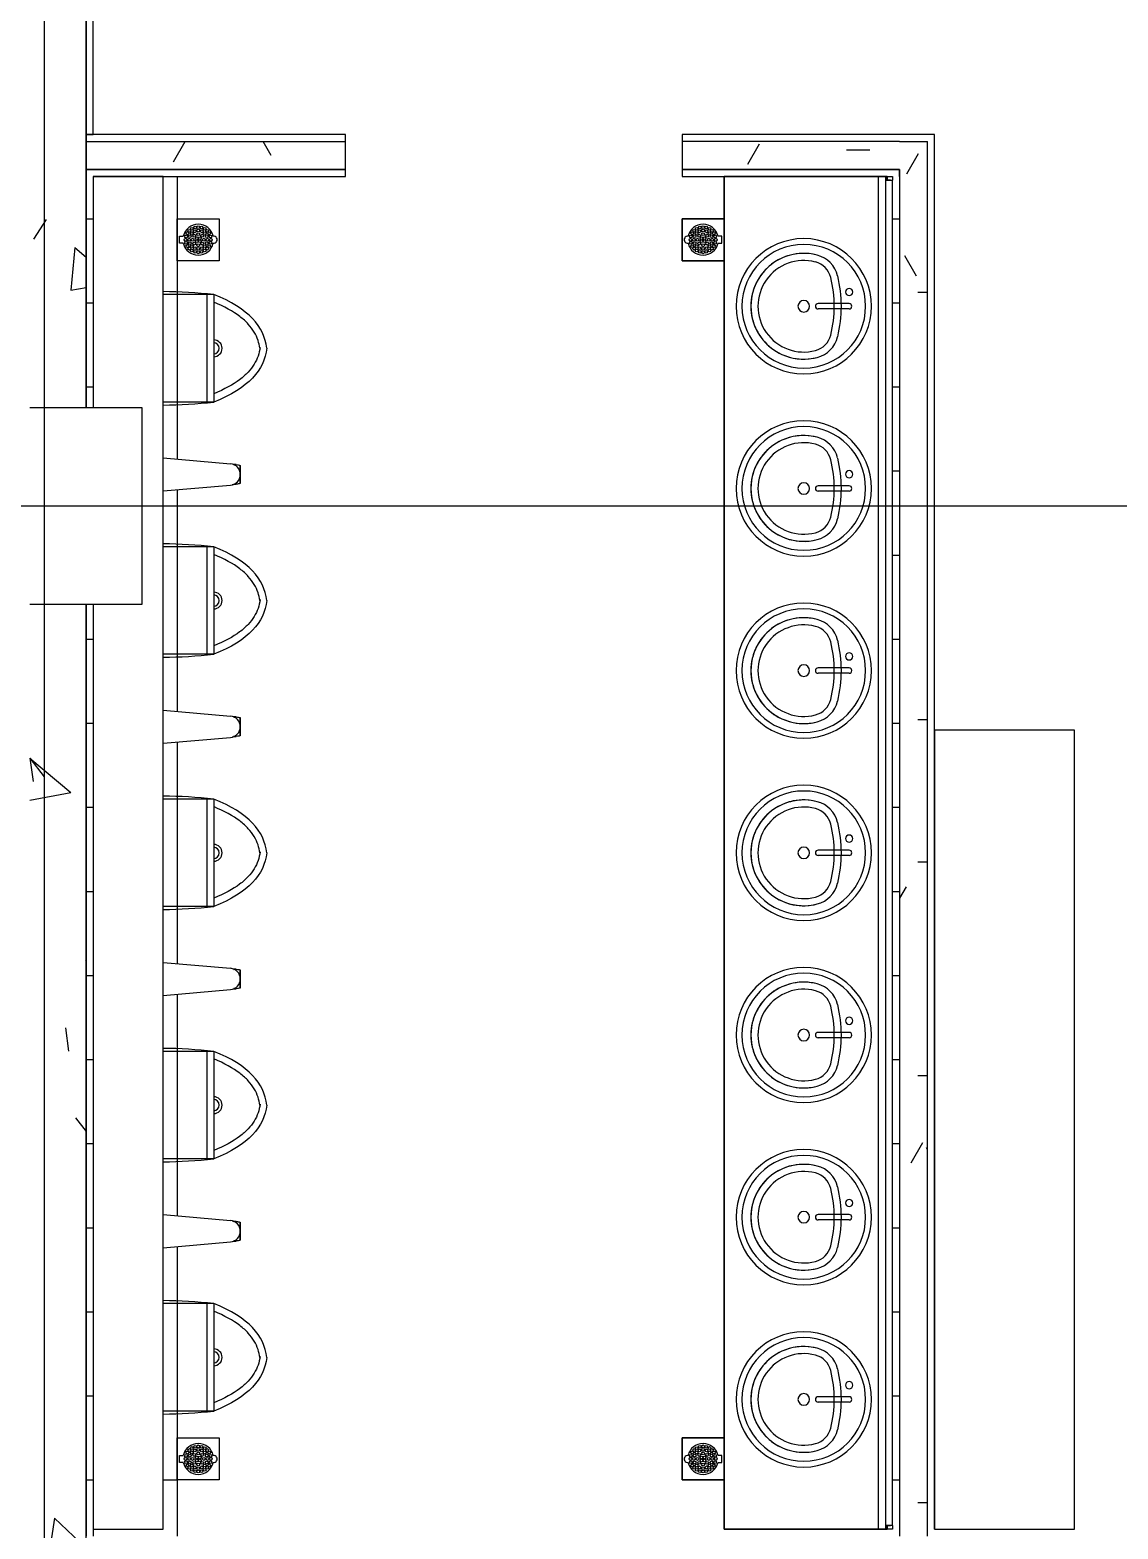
# Model space of a CAD drawing. Header units: millimetres. Extents: x -145636 to 131102, y -135903 to -7470.
# Drawn here: x 20370 to 24249, y -116848 to -111500 of the extents above; entities that cross this region are included whole.
import ezdxf

# ---------------------------------------------------------------- set-up
doc = ezdxf.new("R2010")
doc.units = ezdxf.units.MM
doc.layers.add('M_ARCHI', color=8, linetype='Continuous')

# ---------------------------------------------------------------- blocks, each defined once
blk = doc.blocks.new('RF Archi 21.10.2024')
at = {"layer": 'M_ARCHI', "color": 8}
for p, q in [((-145986, -25375.2), (-145986, -138101)), ((-145836, -128278.5), (-145836, -125353.5)), ((-145836, -125353.5), (-145836, -128278.5)), ((-145811, -128278.5), (-145811, -125353.5)), ((-145836, -129253.5), (-145836, -126778.5)), ((-145836, -128278.5), (-145811, -128278.5)), ((-144911, -128278.5), (-145836, -128278.5)), ((-145836, -128278.5), (-145836, -128303.5)), ((-144911, -128403.5), (-144911, -128278.5)), ((-142936, -128278.5), (-143711, -128278.5)), ((-143711, -128278.5), (-143711, -128403.5)), ((-142836, -128278.5), (-142936, -128278.5)), ((-142811, -128278.5), (-142836, -128278.5)), ((-142811, -133253.5), (-142811, -128278.5)), ((-145836, -128303.5), (-144911, -128303.5)), ((-145836, -128303.5), (-145836, -128403.5)), ((-142936, -128303.5), (-143711, -128303.5)), ((-142936, -128303.5), (-142836, -128303.5)), ((-142836, -133253.5), (-142836, -128303.5)), ((-145836, -128403.5), (-145836, -129253.5)), ((-145836, -128403.5), (-144911, -128403.5)), ((-144911, -128403.5), (-145836, -128403.5)), ((-145836, -128403.5), (-145836, -128428.5)), ((-144911, -128428.5), (-144911, -128403.5)), ((-143711, -128403.5), (-142936, -128403.5)), ((-142936, -128403.5), (-143711, -128403.5)), ((-143711, -128403.5), (-143711, -128428.5)), ((-142936, -128403.5), (-142936, -133278.5)), ((-142936, -128428.5), (-142936, -128403.5)), ((-145811, -128428.5), (-144911, -128428.5)), ((-145561, -128428.5), (-145811, -128428.5)), ((-145811, -128428.5), (-145811, -129253.5)), ((-145561, -133253.5), (-145561, -128428.5)), ((-143711, -128428.5), (-142961, -128428.5)), ((-143561, -133253.5), (-143561, -128428.5)), ((-143561, -128428.5), (-142961, -128428.5)), ((-142980.1, -128428.5), (-143561, -128428.5)), ((-143561, -128428.5), (-143561, -133253.5)), ((-143011, -133253.5), (-143011, -128428.5)), ((-143011, -128428.5), (-142986, -128428.5)), ((-142986, -128428.5), (-142986, -133253.5)), ((-142986, -128441), (-142986, -133241)), ((-142986, -128441), (-142973.5, -128441)), ((-142980.1, -128441), (-142980.1, -128428.5)), ((-142980.1, -128441), (-142980.1, -128428.5)), ((-142980.1, -128428.5), (-142961, -128428.5)), ((-142980.1, -128428.5), (-142980.1, -128441)), ((-142973.5, -128441), (-142979.8, -128441)), ((-142973.5, -128441), (-142979.8, -128441)), ((-142979.8, -128441), (-142973.5, -128441)), ((-142973.5, -128441), (-142961, -128441)), ((-142967.3, -128441), (-142973.5, -128441)), ((-142973.5, -128441), (-142967.3, -128441)), ((-142967.3, -128441), (-142973.5, -128441)), ((-142961, -128428.5), (-142961, -128441)), ((-142961, -128428.5), (-142961, -128441)), ((-142961, -133241), (-142961, -128441)), ((-145511, -128578.5), (-145361, -128578.5)), ((-145511, -128728.5), (-145511, -128578.5)), ((-145511, -128578.5), (-145361, -128578.5)), ((-145511, -128728.5), (-145511, -128578.5)), ((-145361, -128578.5), (-145361, -128728.5)), ((-145361, -128578.5), (-145361, -128728.5)), ((-143711, -128578.5), (-143561, -128578.5)), ((-143711, -128728.5), (-143711, -128578.5)), ((-143561, -128578.5), (-143711, -128578.5)), ((-143711, -128578.5), (-143711, -128728.5)), ((-143561, -128578.5), (-143561, -128728.5)), ((-143561, -128728.5), (-143561, -128578.5)), ((-145503.5, -128641), (-145489.6, -128641)), ((-145503.5, -128666), (-145503.5, -128641)), ((-145489.6, -128666), (-145503.5, -128666)), ((-143568.5, -128641), (-143582.4, -128641)), ((-143582.4, -128666), (-143568.5, -128666)), ((-143568.5, -128666), (-143568.5, -128641)), ((-145361, -128728.5), (-145511, -128728.5)), ((-145361, -128728.5), (-145511, -128728.5)), ((-143561, -128728.5), (-143711, -128728.5)), ((-143711, -128728.5), (-143561, -128728.5)), ((-145381, -128849.2), (-145561, -128849.2)), ((-145406, -128849.2), (-145406, -129232.7)), ((-145381, -128849.2), (-145381, -129232.7)), ((-143115, -128881.4), (-143225.8, -128881.4)), ((-143115, -128900.5), (-143225.8, -128900.5)), ((-145636, -129253.5), (-146036, -129253.5)), ((-145636, -129953.5), (-145636, -129253.5)), ((-145381, -129232.7), (-145561, -129232.7)), ((-145561, -129431.9), (-145320.9, -129452.9)), ((-145301.3, -129456), (-145315.6, -129454.8)), ((-145286, -129459), (-145286, -129522.9)), ((-145286, -129522.3), (-145286, -129459.6)), ((-145561, -129550), (-145320.9, -129529)), ((-145315.6, -129527.2), (-145301.3, -129525.9)), ((-143115, -129531.4), (-143225.8, -129531.4)), ((-143115, -129550.5), (-143225.8, -129550.5)), ((-152583.2, -129603.5), (-121724.8, -129603.5)), ((-145381, -129749.2), (-145561, -129749.2)), ((-145406, -129749.2), (-145406, -130132.7)), ((-145381, -129749.2), (-145381, -130132.7)), ((-146036, -129953.5), (-145636, -129953.5)), ((-145836, -133153.5), (-145836, -129953.5)), ((-145836, -129953.5), (-145836, -133278.5)), ((-145811, -129953.5), (-145811, -133253.5)), ((-145381, -130132.7), (-145561, -130132.7)), ((-143115, -130181.4), (-143225.8, -130181.4)), ((-143115, -130200.5), (-143225.8, -130200.5)), ((-145561, -130331.9), (-145320.9, -130352.9)), ((-145301.3, -130356), (-145315.6, -130354.8)), ((-145286, -130359), (-145286, -130422.9)), ((-145286, -130422.3), (-145286, -130359.6)), ((-145561, -130450), (-145320.9, -130429)), ((-145315.6, -130427.2), (-145301.3, -130425.9)), ((-142311, -130403.5), (-142811, -130403.5)), ((-142811, -130403.5), (-142811, -133253.5)), ((-142311, -133253.5), (-142311, -130403.5)), ((-145381, -130649.2), (-145561, -130649.2)), ((-145406, -130649.2), (-145406, -131032.7)), ((-145381, -130649.2), (-145381, -131032.7)), ((-143115, -130831.4), (-143225.8, -130831.4)), ((-143115, -130850.5), (-143225.8, -130850.5)), ((-145381, -131032.7), (-145561, -131032.7)), ((-145561, -131231.9), (-145320.9, -131252.9)), ((-145301.3, -131256), (-145315.6, -131254.8)), ((-145286, -131259), (-145286, -131322.9)), ((-145286, -131322.3), (-145286, -131259.6)), ((-145561, -131350), (-145320.9, -131329)), ((-145315.6, -131327.2), (-145301.3, -131325.9)), ((-143115, -131481.4), (-143225.8, -131481.4)), ((-143115, -131500.5), (-143225.8, -131500.5)), ((-145381, -131549.2), (-145561, -131549.2)), ((-145406, -131549.2), (-145406, -131932.7)), ((-145381, -131549.2), (-145381, -131932.7)), ((-145381, -131932.7), (-145561, -131932.7)), ((-145561, -132131.9), (-145320.9, -132152.9)), ((-143115, -132131.4), (-143225.8, -132131.4)), ((-143115, -132150.5), (-143225.8, -132150.5)), ((-145301.3, -132156), (-145315.6, -132154.8)), ((-145286, -132159), (-145286, -132222.9)), ((-145286, -132222.3), (-145286, -132159.6)), ((-145561, -132250), (-145320.9, -132229)), ((-145315.6, -132227.2), (-145301.3, -132225.9)), ((-145381, -132449.2), (-145561, -132449.2)), ((-145406, -132449.2), (-145406, -132832.7)), ((-145381, -132449.2), (-145381, -132832.7)), ((-143115, -132781.4), (-143225.8, -132781.4)), ((-145381, -132832.7), (-145561, -132832.7)), ((-143115, -132800.5), (-143225.8, -132800.5)), ((-145511, -132928.5), (-145361, -132928.5)), ((-145511, -133078.5), (-145511, -132928.5)), ((-145511, -132928.5), (-145361, -132928.5)), ((-145511, -133078.5), (-145511, -132928.5)), ((-145361, -132928.5), (-145361, -133078.5)), ((-145361, -132928.5), (-145361, -133078.5)), ((-143711, -132928.5), (-143561, -132928.5)), ((-143711, -133078.5), (-143711, -132928.5)), ((-143561, -132928.5), (-143711, -132928.5)), ((-143711, -132928.5), (-143711, -133078.5)), ((-143561, -132928.5), (-143561, -133078.5)), ((-143561, -133078.5), (-143561, -132928.5)), ((-145503.5, -132991), (-145489.6, -132991)), ((-145503.5, -133016), (-145503.5, -132991)), ((-143568.5, -132991), (-143582.4, -132991)), ((-143568.5, -133016), (-143568.5, -132991)), ((-145489.6, -133016), (-145503.5, -133016)), ((-143582.4, -133016), (-143568.5, -133016)), ((-145361, -133078.5), (-145511, -133078.5)), ((-145361, -133078.5), (-145511, -133078.5)), ((-143561, -133078.5), (-143711, -133078.5)), ((-143711, -133078.5), (-143561, -133078.5)), ((-145836, -135203.5), (-145836, -133153.5)), ((-145811, -133253.5), (-145561, -133253.5)), ((-142961, -133253.5), (-143561, -133253.5)), ((-143561, -133253.5), (-142980.1, -133253.5)), ((-142986, -133253.5), (-143011, -133253.5)), ((-142973.5, -133241), (-142986, -133241)), ((-142980.1, -133253.5), (-142980.1, -133241)), ((-142980.1, -133253.5), (-142980.1, -133241)), ((-142980.1, -133241), (-142980.1, -133253.5)), ((-142961, -133253.5), (-142980.1, -133253.5)), ((-142979.8, -133241), (-142973.5, -133241)), ((-142973.5, -133241), (-142979.8, -133241)), ((-142979.8, -133241), (-142973.5, -133241)), ((-142973.5, -133241), (-142967.3, -133241)), ((-142961, -133241), (-142973.5, -133241)), ((-142973.5, -133241), (-142967.3, -133241)), ((-142967.3, -133241), (-142973.5, -133241)), ((-142961, -133241), (-142961, -133253.5)), ((-142961, -133241), (-142961, -133253.5)), ((-142836, -133278.5), (-142836, -133253.5)), ((-142811, -133253.5), (-142311, -133253.5))]:
    blk.add_line(p, q, dxfattribs=at)
at = {"layer": 'M_ARCHI', "color": 8, "linetype": 'Continuous'}
for p, q in [((-145836, -128333.1), (-145834.8, -128333.1)), ((-145483.9, -128303.9), (-145525.8, -128376.5)), ((-145176.6, -128352.5), (-145204.9, -128303.5)), ((-143436.1, -128313), (-143478, -128385.6)), ((-143124.6, -128333.1), (-143040.8, -128333.1)), ((-142869.1, -128347.1), (-142911.1, -128419.6)), ((-145811, -128428.5), (-145811, -129253.5)), ((-145511, -128428.5), (-145511, -129436.8)), ((-145978.7, -128581.1), (-146023.8, -128651.8)), ((-145836, -128578.5), (-145811, -128578.5)), ((-142961, -128578.5), (-142936, -128578.5)), ((-145876.6, -128681.6), (-145889.9, -128833.5)), ((-145876.6, -128681.6), (-145836, -128715.7)), ((-142874.8, -128783.3), (-142916.7, -128710.7)), ((-145889.9, -128833.5), (-145836, -128823.5)), ((-145836, -128878.5), (-145811, -128878.5)), ((-142961, -128878.5), (-142936, -128878.5)), ((-142870.6, -128841.1), (-142836, -128841.1)), ((-145836, -129178.5), (-145811, -129178.5)), ((-142961, -129178.5), (-142936, -129178.5)), ((-142961, -129478.5), (-142936, -129478.5)), ((-145511, -129547.4), (-145511, -130336.8)), ((-142961, -129778.5), (-142936, -129778.5)), ((-145811, -129953.5), (-145811, -133278.5)), ((-145836, -130078.5), (-145811, -130078.5)), ((-142961, -130078.5), (-142936, -130078.5)), ((-145836, -130378.5), (-145811, -130378.5)), ((-142961, -130378.5), (-142936, -130378.5)), ((-142870.6, -130365.1), (-142836, -130365.1)), ((-145511, -130447.4), (-145511, -131236.8)), ((-146036, -130503.5), (-145890.1, -130625.9)), ((-146036, -130503.5), (-146036, -130503.5)), ((-146036, -130503.5), (-145985, -130570)), ((-146036, -130503.5), (-146025.1, -130586.6)), ((-146036, -130652.8), (-145890.1, -130625.9)), ((-145836, -130678.5), (-145811, -130678.5)), ((-142961, -130678.5), (-142936, -130678.5)), ((-142870.6, -130873.1), (-142836, -130873.1)), ((-142912.3, -130961.8), (-142936, -131002.9)), ((-145836, -130978.5), (-145811, -130978.5)), ((-142961, -130978.5), (-142936, -130978.5)), ((-145836, -131223.6), (-145838.4, -131226.1)), ((-145836, -131278.5), (-145811, -131278.5)), ((-142961, -131278.5), (-142936, -131278.5)), ((-145511, -131347.4), (-145511, -132136.8)), ((-145909.4, -131465.5), (-145898.4, -131548.6)), ((-145836, -131578.5), (-145811, -131578.5)), ((-142961, -131578.5), (-142936, -131578.5)), ((-142870.6, -131635.1), (-142836, -131635.1)), ((-145873.4, -131786.4), (-145836, -131835.2)), ((-145836, -131878.5), (-145811, -131878.5)), ((-142961, -131878.5), (-142936, -131878.5)), ((-142853.4, -131875.7), (-142895.3, -131948.3)), ((-142836, -131898.5), (-142839.6, -131892.4)), ((-145836, -132178.5), (-145811, -132178.5)), ((-142961, -132178.5), (-142936, -132178.5)), ((-145511, -132247.4), (-145511, -133278.5)), ((-145836, -132478.5), (-145811, -132478.5)), ((-142961, -132478.5), (-142936, -132478.5)), ((-145836, -132778.5), (-145811, -132778.5)), ((-142961, -132778.5), (-142936, -132778.5)), ((-145836, -133078.5), (-145811, -133078.5)), ((-145561, -133078.5), (-145511, -133078.5)), ((-142961, -133078.5), (-142936, -133078.5)), ((-142870.6, -133159.1), (-142836, -133159.1)), ((-145948.4, -133214.3), (-145983.5, -133440.2)), ((-145948.4, -133214.3), (-145836, -133322.1))]:
    blk.add_line(p, q, dxfattribs=at)
at = {"layer": 'M_ARCHI', "color": 8}
for centre in [(-145467.8, -128621.7), (-145458.7, -128614.6), (-145448.4, -128623.4), (-145447.3, -128609.9), (-145436, -128608.5), (-145436, -128621), (-145424.6, -128609.9), (-145423.6, -128623.4), (-145413.2, -128614.7), (-145404.2, -128621.7), (-143667.8, -128621.7), (-143658.8, -128614.7), (-143648.4, -128623.4), (-143647.4, -128609.9), (-143636, -128608.5), (-143636, -128621), (-143624.7, -128609.9), (-143623.6, -128623.4), (-143613.3, -128614.6), (-143604.2, -128621.7), (-145481, -128653.5), (-145479.6, -128664.8), (-145479.5, -128642.1), (-145474.8, -128630.7), (-145474.8, -128676.2), (-145468.5, -128653.5), (-145466, -128641), (-145466, -128665.9), (-145459, -128630.5), (-145459, -128676.5), (-145456, -128653.5), (-145450.1, -128639.3), (-145450.1, -128667.6), (-145441.3, -128648.2), (-145441.3, -128658.8), (-145436, -128633.5), (-145436, -128673.5), (-145430.7, -128648.2), (-145430.7, -128658.8), (-145421.9, -128639.3), (-145421.9, -128667.6), (-145416, -128653.5), (-145413, -128630.5), (-145413, -128676.5), (-145406, -128641), (-145406, -128665.9), (-145403.5, -128653.5), (-145397.2, -128630.7), (-145397.2, -128676.3), (-145392.5, -128642.1), (-145392.5, -128664.9), (-145391, -128653.5), (-143681, -128653.5), (-143679.6, -128642.1), (-143679.5, -128664.9), (-143674.8, -128630.7), (-143674.8, -128676.3), (-143668.5, -128653.5), (-143666, -128641), (-143666, -128665.9), (-143659, -128630.5), (-143659, -128676.5), (-143656, -128653.5), (-143650.1, -128639.3), (-143650.1, -128667.6), (-143641.3, -128648.2), (-143641.3, -128658.8), (-143636, -128633.5), (-143636, -128673.5), (-143630.7, -128648.2), (-143630.7, -128658.8), (-143621.9, -128639.3), (-143621.9, -128667.6), (-143616, -128653.5), (-143613, -128630.5), (-143613, -128676.5), (-143606, -128641), (-143606, -128665.9), (-143603.5, -128653.5), (-143597.2, -128630.7), (-143597.2, -128676.2), (-143592.5, -128642.1), (-143592.5, -128664.8), (-143591, -128653.5), (-145467.8, -128685.3), (-145458.8, -128692.3), (-145448.4, -128683.5), (-145447.4, -128697), (-145436, -128686), (-145436, -128698.5), (-145424.7, -128697), (-145423.6, -128683.5), (-145413.3, -128692.3), (-145404.2, -128685.3), (-143667.8, -128685.3), (-143658.7, -128692.3), (-143648.4, -128683.5), (-143647.3, -128697), (-143636, -128686), (-143636, -128698.5), (-143624.6, -128697), (-143623.6, -128683.5), (-143613.2, -128692.3), (-143604.2, -128685.3), (-145447.3, -132959.9), (-145436, -132958.5), (-145424.6, -132959.9), (-143647.4, -132959.9), (-143636, -132958.5), (-143624.7, -132959.9), (-145481, -133003.5), (-145479.5, -132992.1), (-145474.8, -132980.7), (-145468.5, -133003.5), (-145467.8, -132971.7), (-145466, -132991), (-145459, -132980.5), (-145458.7, -132964.6), (-145456, -133003.5), (-145450.1, -132989.3), (-145448.4, -132973.4), (-145441.3, -132998.2), (-145441.3, -133008.8), (-145436, -132971), (-145436, -132983.5), (-145430.7, -132998.2), (-145430.7, -133008.8), (-145423.6, -132973.4), (-145421.9, -132989.3), (-145416, -133003.5), (-145413.2, -132964.7), (-145413, -132980.5), (-145406, -132991), (-145404.2, -132971.7), (-145403.5, -133003.5), (-145397.2, -132980.7), (-145392.5, -132992.1), (-145391, -133003.5), (-143681, -133003.5), (-143679.6, -132992.1), (-143674.8, -132980.7), (-143668.5, -133003.5), (-143667.8, -132971.7), (-143666, -132991), (-143659, -132980.5), (-143658.8, -132964.7), (-143656, -133003.5), (-143650.1, -132989.3), (-143648.4, -132973.4), (-143641.3, -132998.2), (-143641.3, -133008.8), (-143636, -132971), (-143636, -132983.5), (-143630.7, -132998.2), (-143630.7, -133008.8), (-143623.6, -132973.4), (-143621.9, -132989.3), (-143616, -133003.5), (-143613.3, -132964.6), (-143613, -132980.5), (-143606, -132991), (-143604.2, -132971.7), (-143603.5, -133003.5), (-143597.2, -132980.7), (-143592.5, -132992.1), (-143591, -133003.5), (-145479.6, -133014.8), (-145474.8, -133026.2), (-145467.8, -133035.3), (-145466, -133015.9), (-145459, -133026.5), (-145458.8, -133042.3), (-145450.1, -133017.6), (-145448.4, -133033.5), (-145447.4, -133047), (-145436, -133023.5), (-145436, -133036), (-145436, -133048.5), (-145424.7, -133047), (-145423.6, -133033.5), (-145421.9, -133017.6), (-145413.3, -133042.3), (-145413, -133026.5), (-145406, -133015.9), (-145404.2, -133035.3), (-145397.2, -133026.3), (-145392.5, -133014.9), (-143679.5, -133014.9), (-143674.8, -133026.3), (-143667.8, -133035.3), (-143666, -133015.9), (-143659, -133026.5), (-143658.7, -133042.3), (-143650.1, -133017.6), (-143648.4, -133033.5), (-143647.3, -133047), (-143636, -133023.5), (-143636, -133036), (-143636, -133048.5), (-143624.6, -133047), (-143623.6, -133033.5), (-143621.9, -133017.6), (-143613.2, -133042.3), (-143613, -133026.5), (-143606, -133015.9), (-143604.2, -133035.3), (-143597.2, -133026.2), (-143592.5, -133014.8)]:
    blk.add_circle(centre, 5, dxfattribs=at)
for centre, radius, start, end in [((-145436, -128653.5), 55, 13.05, 166.8634), ((-143636, -128653.5), 55, 13.1366, 166.95), ((-145436, -128653.5), 55, 193.1366, 346.95), ((-145381, -128653.5), 12.5, 263.475, 96.525), ((-143691, -128653.5), 12.5, 83.475, 276.525), ((-143636, -128653.5), 55, 193.05, 346.8634), ((-143276.9, -128891), 241.3, 90, 270), ((-143276.9, -128891), 241.3, 0, 180), ((-143276.9, -128891), 220.6, 0, 180), ((-143276.9, -128891), 241.3, 270, 90), ((-143276.9, -128891), 188.7, 75.2115, 284.7885), ((-143276.9, -128891), 188.7, 75.2115, 180), ((-143276.9, -128891), 163.3, 75.2115, 284.7885), ((-143254.7, -128806.7), 101.6, 13.8965, 75.2115), ((-143254.7, -128806.7), 101.6, 13.8965, 75.2115), ((-143254.7, -128806.7), 76.2, 13.8965, 75.2115), ((-143595.1, -128891), 452.3, 346.1035, 13.8965), ((-143595.1, -128891), 452.3, 0, 13.8965), ((-143595.1, -128891), 426.9, 346.1035, 13.8965), ((-143115, -128840.2), 12.7, 90, 270), ((-143115, -128840.2), 12.7, 270, 90), ((-145581.6, -130716.1), 1877.6, 83.8664, 89.3704), ((-143276.9, -128891), 20.6, 90, 270), ((-143276.9, -128891), 20.6, 270, 90), ((-143225.8, -128891), 9.52, 90, 270), ((-143115, -128891), 9.52, 270, 90), ((-143276.9, -128891), 241.3, 180, 0), ((-143276.9, -128891), 220.6, 180, 0), ((-143276.9, -128891), 188.7, 180, 284.7885), ((-143595.1, -128891), 452.3, 346.1035, 0), ((-143254.7, -128975.2), 76.2, 284.7885, 346.1035), ((-145381, -129041), 30, 270, 90), ((-145381, -129041), 20, 270, 90), ((-143254.7, -128975.2), 101.6, 284.7885, 346.1035), ((-143254.7, -128975.2), 101.6, 284.7885, 346.1035), ((-145581.6, -127365.8), 1877.6, 270.6296, 276.1336), ((-143276.9, -129541), 241.3, 90, 270), ((-143276.9, -129541), 241.3, 0, 180), ((-143276.9, -129541), 241.3, 270, 90), ((-143276.9, -129541), 220.6, 0, 180), ((-143276.9, -129541), 188.7, 75.2115, 284.7885), ((-143276.9, -129541), 188.7, 75.2115, 180), ((-143254.7, -129456.7), 101.6, 13.8965, 75.2115), ((-143254.7, -129456.7), 101.6, 13.8965, 75.2115), ((-143276.9, -129541), 163.3, 75.2115, 284.7885), ((-143254.7, -129456.7), 76.2, 13.8965, 75.2115), ((-145324.2, -129491), 38.2, 275, 85), ((-143595.1, -129541), 426.9, 346.1035, 13.8965), ((-143595.1, -129541), 452.3, 346.1035, 13.8965), ((-143595.1, -129541), 452.3, 0, 13.8965), ((-143115, -129490.2), 12.7, 90, 270), ((-143115, -129490.2), 12.7, 270, 90), ((-143276.9, -129541), 20.6, 90, 270), ((-143276.9, -129541), 20.6, 270, 90), ((-143225.8, -129541), 9.52, 90, 270), ((-143115, -129541), 9.52, 270, 90), ((-143276.9, -129541), 241.3, 180, 0), ((-143276.9, -129541), 220.6, 180, 0), ((-143276.9, -129541), 188.7, 180, 284.7885), ((-143595.1, -129541), 452.3, 346.1035, 0), ((-143254.7, -129625.2), 76.2, 284.7885, 346.1035), ((-143254.7, -129625.2), 101.6, 284.7885, 346.1035), ((-143254.7, -129625.2), 101.6, 284.7885, 346.1035), ((-145581.6, -131616.1), 1877.6, 83.8664, 89.3704), ((-145381, -129941), 30, 270, 90), ((-145381, -129941), 20, 270, 90), ((-143276.9, -130191), 241.3, 90, 270), ((-143276.9, -130191), 241.3, 0, 180), ((-143276.9, -130191), 241.3, 270, 90), ((-143276.9, -130191), 220.6, 0, 180), ((-143276.9, -130191), 188.7, 75.2115, 284.7885), ((-143276.9, -130191), 188.7, 75.2115, 180), ((-143254.7, -130106.7), 101.6, 13.8965, 75.2115), ((-143254.7, -130106.7), 101.6, 13.8965, 75.2115), ((-143276.9, -130191), 163.3, 75.2115, 284.7885), ((-143254.7, -130106.7), 76.2, 13.8965, 75.2115), ((-143595.1, -130191), 426.9, 346.1035, 13.8965), ((-143595.1, -130191), 452.3, 346.1035, 13.8965), ((-143595.1, -130191), 452.3, 0, 13.8965), ((-145581.6, -128265.8), 1877.6, 270.6296, 276.1336), ((-143276.9, -130191), 20.6, 90, 270), ((-143276.9, -130191), 20.6, 270, 90), ((-143115, -130140.2), 12.7, 90, 270), ((-143115, -130140.2), 12.7, 270, 90), ((-143276.9, -130191), 241.3, 180, 0), ((-143276.9, -130191), 220.6, 180, 0), ((-143276.9, -130191), 188.7, 180, 284.7885), ((-143225.8, -130191), 9.52, 90, 270), ((-143595.1, -130191), 452.3, 346.1035, 0), ((-143115, -130191), 9.52, 270, 90), ((-143254.7, -130275.2), 76.2, 284.7885, 346.1035), ((-143254.7, -130275.2), 101.6, 284.7885, 346.1035), ((-143254.7, -130275.2), 101.6, 284.7885, 346.1035), ((-145324.2, -130391), 38.2, 275, 85), ((-143276.9, -130841), 241.3, 90, 270), ((-143276.9, -130841), 241.3, 0, 180), ((-143276.9, -130841), 241.3, 270, 90), ((-145581.6, -132516.1), 1877.6, 83.8664, 89.3704), ((-143276.9, -130841), 220.6, 0, 180), ((-143276.9, -130841), 188.7, 75.2115, 284.7885), ((-143276.9, -130841), 188.7, 75.2115, 180), ((-143276.9, -130841), 163.3, 75.2115, 284.7885), ((-143254.7, -130756.7), 76.2, 13.8965, 75.2115), ((-143254.7, -130756.7), 101.6, 13.8965, 75.2115), ((-143254.7, -130756.7), 101.6, 13.8965, 75.2115), ((-143595.1, -130841), 426.9, 346.1035, 13.8965), ((-143595.1, -130841), 452.3, 346.1035, 13.8965), ((-143595.1, -130841), 452.3, 0, 13.8965), ((-145381, -130841), 30, 270, 90), ((-143115, -130790.2), 12.7, 90, 270), ((-143115, -130790.2), 12.7, 270, 90), ((-145381, -130841), 20, 270, 90), ((-143276.9, -130841), 241.3, 180, 0), ((-143276.9, -130841), 220.6, 180, 0), ((-143276.9, -130841), 188.7, 180, 284.7885), ((-143276.9, -130841), 20.6, 90, 270), ((-143276.9, -130841), 20.6, 270, 90), ((-143225.8, -130841), 9.52, 90, 270), ((-143595.1, -130841), 452.3, 346.1035, 0), ((-143115, -130841), 9.52, 270, 90), ((-143254.7, -130925.2), 76.2, 284.7885, 346.1035), ((-143254.7, -130925.2), 101.6, 284.7885, 346.1035), ((-143254.7, -130925.2), 101.6, 284.7885, 346.1035), ((-145581.6, -129165.8), 1877.6, 270.6296, 276.1336), ((-145324.2, -131291), 38.2, 275, 85), ((-143276.9, -131491), 241.3, 90, 270), ((-143276.9, -131491), 241.3, 0, 180), ((-143276.9, -131491), 220.6, 0, 180), ((-143276.9, -131491), 241.3, 270, 90), ((-143276.9, -131491), 188.7, 75.2115, 284.7885), ((-143276.9, -131491), 188.7, 75.2115, 180), ((-143276.9, -131491), 163.3, 75.2115, 284.7885), ((-143254.7, -131406.7), 76.2, 13.8965, 75.2115), ((-143254.7, -131406.7), 101.6, 13.8965, 75.2115), ((-143254.7, -131406.7), 101.6, 13.8965, 75.2115), ((-143595.1, -131491), 426.9, 346.1035, 13.8965), ((-143595.1, -131491), 452.3, 346.1035, 13.8965), ((-143595.1, -131491), 452.3, 0, 13.8965), ((-143115, -131440.2), 12.7, 90, 270), ((-143115, -131440.2), 12.7, 270, 90), ((-143276.9, -131491), 241.3, 180, 0), ((-143276.9, -131491), 220.6, 180, 0), ((-143276.9, -131491), 188.7, 180, 284.7885), ((-143276.9, -131491), 20.6, 90, 270), ((-143276.9, -131491), 20.6, 270, 90), ((-143225.8, -131491), 9.52, 90, 270), ((-143595.1, -131491), 452.3, 346.1035, 0), ((-143115, -131491), 9.52, 270, 90), ((-145581.6, -133416.1), 1877.6, 83.8664, 89.3704), ((-143254.7, -131575.2), 76.2, 284.7885, 346.1035), ((-143254.7, -131575.2), 101.6, 284.7885, 346.1035), ((-143254.7, -131575.2), 101.6, 284.7885, 346.1035), ((-145381, -131741), 30, 270, 90), ((-145381, -131741), 20, 270, 90), ((-145581.6, -130065.8), 1877.6, 270.6296, 276.1336), ((-143276.9, -132141), 241.3, 90, 270), ((-143276.9, -132141), 241.3, 0, 180), ((-143276.9, -132141), 220.6, 0, 180), ((-143276.9, -132141), 241.3, 270, 90), ((-143276.9, -132141), 188.7, 75.2115, 284.7885), ((-143276.9, -132141), 188.7, 75.2115, 180), ((-143276.9, -132141), 163.3, 75.2115, 284.7885), ((-143254.7, -132056.7), 76.2, 13.8965, 75.2115), ((-143254.7, -132056.7), 101.6, 13.8965, 75.2115), ((-143254.7, -132056.7), 101.6, 13.8965, 75.2115), ((-143595.1, -132141), 426.9, 346.1035, 13.8965), ((-143595.1, -132141), 452.3, 346.1035, 13.8965), ((-143595.1, -132141), 452.3, 0, 13.8965), ((-143115, -132090.2), 12.7, 90, 270), ((-143115, -132090.2), 12.7, 270, 90), ((-145324.2, -132191), 38.2, 275, 85), ((-143276.9, -132141), 241.3, 180, 0), ((-143276.9, -132141), 220.6, 180, 0), ((-143276.9, -132141), 188.7, 180, 284.7885), ((-143276.9, -132141), 20.6, 90, 270), ((-143276.9, -132141), 20.6, 270, 90), ((-143225.8, -132141), 9.52, 90, 270), ((-143595.1, -132141), 452.3, 346.1035, 0), ((-143115, -132141), 9.52, 270, 90), ((-143254.7, -132225.2), 76.2, 284.7885, 346.1035), ((-143254.7, -132225.2), 101.6, 284.7885, 346.1035), ((-143254.7, -132225.2), 101.6, 284.7885, 346.1035), ((-145581.6, -134316.1), 1877.6, 83.8664, 89.3704), ((-143276.9, -132791), 241.3, 90, 270), ((-143276.9, -132791), 241.3, 0, 180), ((-143276.9, -132791), 220.6, 0, 180), ((-143276.9, -132791), 241.3, 270, 90), ((-145381, -132641), 30, 270, 90), ((-145381, -132641), 20, 270, 90), ((-143276.9, -132791), 188.7, 75.2115, 284.7885), ((-143276.9, -132791), 188.7, 75.2115, 180), ((-143276.9, -132791), 163.3, 75.2115, 284.7885), ((-143254.7, -132706.7), 76.2, 13.8965, 75.2115), ((-143254.7, -132706.7), 101.6, 13.8965, 75.2115), ((-143254.7, -132706.7), 101.6, 13.8965, 75.2115), ((-143595.1, -132791), 452.3, 346.1035, 13.8965), ((-143595.1, -132791), 452.3, 0, 13.8965), ((-143595.1, -132791), 426.9, 346.1035, 13.8965), ((-143115, -132740.2), 12.7, 90, 270), ((-143115, -132740.2), 12.7, 270, 90), ((-143276.9, -132791), 241.3, 180, 0), ((-143276.9, -132791), 220.6, 180, 0), ((-143276.9, -132791), 188.7, 180, 284.7885), ((-143276.9, -132791), 20.6, 90, 270), ((-143276.9, -132791), 20.6, 270, 90), ((-143225.8, -132791), 9.52, 90, 270), ((-143595.1, -132791), 452.3, 346.1035, 0), ((-143115, -132791), 9.52, 270, 90), ((-145581.6, -130965.8), 1877.6, 270.6296, 276.1336), ((-143254.7, -132875.2), 76.2, 284.7885, 346.1035), ((-143254.7, -132875.2), 101.6, 284.7885, 346.1035), ((-143254.7, -132875.2), 101.6, 284.7885, 346.1035), ((-145436, -133003.5), 55, 13.05, 166.8634), ((-143636, -133003.5), 55, 13.1366, 166.95), ((-145381, -133003.5), 12.5, 263.475, 96.525), ((-143691, -133003.5), 12.5, 83.475, 276.525), ((-145436, -133003.5), 55, 193.1366, 346.95), ((-143636, -133003.5), 55, 193.05, 346.8634)]:
    blk.add_arc(centre, radius, start, end, dxfattribs=at)
for points in [[(-145191, -129041), (-145201.5, -128964), (-145254.9, -128899), (-145381, -128849.2)], [(-145191, -129041), (-145201.5, -129117.9), (-145254.9, -129182.9), (-145381, -129232.7)], [(-145300.5, -129456.1), (-145297.8, -129456.5), (-145293, -129457.3), (-145288.1, -129458.2), (-145286.4, -129458.8), (-145286, -129459)], [(-145286, -129522.9), (-145286.4, -129523.2), (-145288.1, -129523.7), (-145293, -129524.7), (-145297.8, -129525.4), (-145300.5, -129525.8)], [(-145191, -129941), (-145201.5, -129864), (-145254.9, -129799), (-145381, -129749.2)], [(-145191, -129941), (-145201.5, -130017.9), (-145254.9, -130082.9), (-145381, -130132.7)], [(-145300.5, -130356.1), (-145297.8, -130356.5), (-145293, -130357.3), (-145288.1, -130358.2), (-145286.4, -130358.8), (-145286, -130359)], [(-145286, -130422.9), (-145286.4, -130423.2), (-145288.1, -130423.7), (-145293, -130424.7), (-145297.8, -130425.4), (-145300.5, -130425.8)], [(-145191, -130841), (-145201.5, -130764), (-145254.9, -130699), (-145381, -130649.2)], [(-145191, -130841), (-145201.5, -130917.9), (-145254.9, -130982.9), (-145381, -131032.7)], [(-145300.5, -131256.1), (-145297.8, -131256.5), (-145293, -131257.3), (-145288.1, -131258.2), (-145286.4, -131258.8), (-145286, -131259)], [(-145286, -131322.9), (-145286.4, -131323.2), (-145288.1, -131323.7), (-145293, -131324.7), (-145297.8, -131325.4), (-145300.5, -131325.8)], [(-145191, -131741), (-145201.5, -131664), (-145254.9, -131599), (-145381, -131549.2)], [(-145191, -131741), (-145201.5, -131817.9), (-145254.9, -131882.9), (-145381, -131932.7)], [(-145300.5, -132156.1), (-145297.8, -132156.5), (-145293, -132157.3), (-145288.1, -132158.2), (-145286.4, -132158.8), (-145286, -132159)], [(-145286, -132222.9), (-145286.4, -132223.2), (-145288.1, -132223.7), (-145293, -132224.7), (-145297.8, -132225.4), (-145300.5, -132225.8)], [(-145191, -132641), (-145201.5, -132564), (-145254.9, -132499), (-145381, -132449.2)], [(-145191, -132641), (-145201.5, -132717.9), (-145254.9, -132782.9), (-145381, -132832.7)]]:
    blk.add_open_spline(points, degree=3, dxfattribs=at)
for points, knots in [([(-145216.3, -129041), (-145217.6, -129031.3), (-145222.2, -129011.5), (-145235.1, -128983), (-145256.2, -128954.7), (-145296.5, -128918), (-145342.3, -128892.2), (-145381, -128876.2)], [0.0054531, 0.0054531, 0.0054531, 0.0054531, 0.0545115, 0.109023, 0.1635345, 0.218046, 0.327069, 0.327069, 0.327069, 0.327069]), ([(-145215.8, -129037.6), (-145217.2, -129048.4), (-145221.9, -129069), (-145235.4, -129098.1), (-145256.6, -129126.1), (-145296.8, -129162.1), (-145342.5, -129187.3), (-145381, -129202.8)], [0, 0, 0, 0, 0.0545115, 0.109023, 0.1635345, 0.218046, 0.327069, 0.327069, 0.327069, 0.327069]), ([(-145309.1, -129456.9), (-145309, -129456.8), (-145307.9, -129456.6), (-145304.9, -129456), (-145302.2, -129455.9), (-145300.5, -129456.1)], [-0.193382, -0.193382, -0.193382, -0.193382, -0.1875, -0.125, 0, 0, 0, 0]), ([(-145300.5, -129525.8), (-145302.2, -129526), (-145304.9, -129526), (-145307.9, -129525.4), (-145309, -129525.1), (-145309.1, -129525.1)], [-1, -1, -1, -1, -0.875, -0.8125, -0.806618, -0.806618, -0.806618, -0.806618]), ([(-145216.3, -129941), (-145217.6, -129931.3), (-145222.2, -129911.5), (-145235.1, -129883), (-145256.2, -129854.7), (-145296.5, -129818), (-145342.3, -129792.2), (-145381, -129776.2)], [0.0054531, 0.0054531, 0.0054531, 0.0054531, 0.0545115, 0.109023, 0.1635345, 0.218046, 0.327069, 0.327069, 0.327069, 0.327069]), ([(-145215.8, -129937.6), (-145217.2, -129948.4), (-145221.9, -129969), (-145235.4, -129998.1), (-145256.6, -130026.1), (-145296.8, -130062.1), (-145342.5, -130087.3), (-145381, -130102.8)], [0, 0, 0, 0, 0.0545115, 0.109023, 0.1635345, 0.218046, 0.327069, 0.327069, 0.327069, 0.327069]), ([(-145309.1, -130356.9), (-145309, -130356.8), (-145307.9, -130356.6), (-145304.9, -130356), (-145302.2, -130355.9), (-145300.5, -130356.1)], [-0.193382, -0.193382, -0.193382, -0.193382, -0.1875, -0.125, 0, 0, 0, 0]), ([(-145300.5, -130425.8), (-145302.2, -130426), (-145304.9, -130426), (-145307.9, -130425.4), (-145309, -130425.1), (-145309.1, -130425.1)], [-1, -1, -1, -1, -0.875, -0.8125, -0.806618, -0.806618, -0.806618, -0.806618]), ([(-145216.3, -130841), (-145217.6, -130831.3), (-145222.2, -130811.5), (-145235.1, -130783), (-145256.2, -130754.7), (-145296.5, -130718), (-145342.3, -130692.2), (-145381, -130676.2)], [0.0054531, 0.0054531, 0.0054531, 0.0054531, 0.0545115, 0.109023, 0.1635345, 0.218046, 0.327069, 0.327069, 0.327069, 0.327069]), ([(-145215.8, -130837.6), (-145217.2, -130848.4), (-145221.9, -130869), (-145235.4, -130898.1), (-145256.6, -130926.1), (-145296.8, -130962.1), (-145342.5, -130987.3), (-145381, -131002.8)], [0, 0, 0, 0, 0.0545115, 0.109023, 0.1635345, 0.218046, 0.327069, 0.327069, 0.327069, 0.327069]), ([(-145309.1, -131256.9), (-145309, -131256.8), (-145307.9, -131256.6), (-145304.9, -131256), (-145302.2, -131255.9), (-145300.5, -131256.1)], [-0.193382, -0.193382, -0.193382, -0.193382, -0.1875, -0.125, 0, 0, 0, 0]), ([(-145300.5, -131325.8), (-145302.2, -131326), (-145304.9, -131326), (-145307.9, -131325.4), (-145309, -131325.1), (-145309.1, -131325.1)], [-1, -1, -1, -1, -0.875, -0.8125, -0.806618, -0.806618, -0.806618, -0.806618]), ([(-145216.3, -131741), (-145217.6, -131731.3), (-145222.2, -131711.5), (-145235.1, -131683), (-145256.2, -131654.7), (-145296.5, -131618), (-145342.3, -131592.2), (-145381, -131576.2)], [0.0054531, 0.0054531, 0.0054531, 0.0054531, 0.0545115, 0.109023, 0.1635345, 0.218046, 0.327069, 0.327069, 0.327069, 0.327069]), ([(-145215.8, -131737.6), (-145217.2, -131748.4), (-145221.9, -131769), (-145235.4, -131798.1), (-145256.6, -131826.1), (-145296.8, -131862.1), (-145342.5, -131887.3), (-145381, -131902.8)], [0, 0, 0, 0, 0.0545115, 0.109023, 0.1635345, 0.218046, 0.327069, 0.327069, 0.327069, 0.327069]), ([(-145309.1, -132156.9), (-145309, -132156.8), (-145307.9, -132156.6), (-145304.9, -132156), (-145302.2, -132155.9), (-145300.5, -132156.1)], [-0.193382, -0.193382, -0.193382, -0.193382, -0.1875, -0.125, 0, 0, 0, 0]), ([(-145300.5, -132225.8), (-145302.2, -132226), (-145304.9, -132226), (-145307.9, -132225.4), (-145309, -132225.1), (-145309.1, -132225.1)], [-1, -1, -1, -1, -0.875, -0.8125, -0.806618, -0.806618, -0.806618, -0.806618]), ([(-145216.3, -132641), (-145217.6, -132631.3), (-145222.2, -132611.5), (-145235.1, -132583), (-145256.2, -132554.7), (-145296.5, -132518), (-145342.3, -132492.2), (-145381, -132476.2)], [0.0054531, 0.0054531, 0.0054531, 0.0054531, 0.0545115, 0.109023, 0.1635345, 0.218046, 0.327069, 0.327069, 0.327069, 0.327069]), ([(-145215.8, -132637.6), (-145217.2, -132648.4), (-145221.9, -132669), (-145235.4, -132698.1), (-145256.6, -132726.1), (-145296.8, -132762.1), (-145342.5, -132787.3), (-145381, -132802.8)], [0, 0, 0, 0, 0.0545115, 0.109023, 0.1635345, 0.218046, 0.327069, 0.327069, 0.327069, 0.327069])]:
    blk.add_open_spline(points, degree=3, knots=knots, dxfattribs=at)

msp = doc.modelspace()

# ---------------------------------------------------------------- block references
at = {"layer": 'M_ARCHI', "color": 8, "linetype": 'Continuous'}
msp.add_blockref('RF Archi 21.10.2024', (166405.7, 16405.4), dxfattribs=at)

doc.saveas('drawing.dxf')
